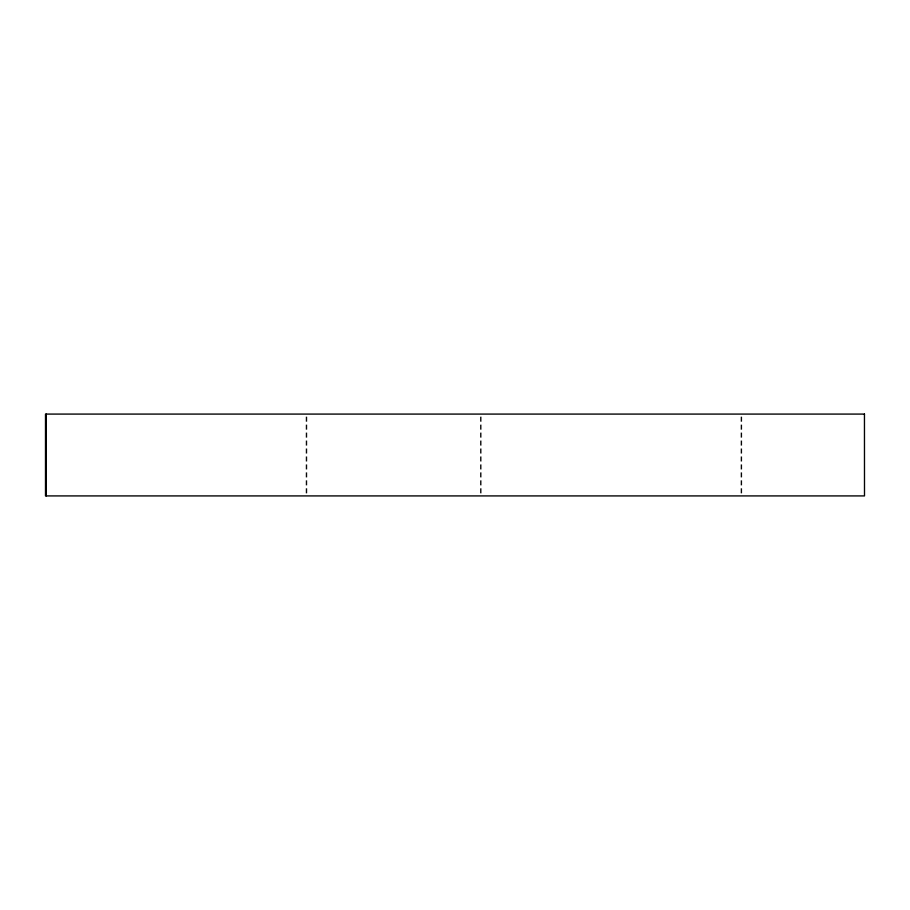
<?xml version="1.0" encoding="UTF-8"?>
<svg xmlns="http://www.w3.org/2000/svg" width="910" height="910" viewBox="0 0 910 910"><rect width="100%" height="100%" fill="white"/><g stroke="black" fill="none" stroke-linecap="round" stroke-linejoin="round"><path stroke-width="0.68" stroke-dasharray="4.55 3.41" d="M741.752 416.905L741.752 493.095M741.047 416.905L741.047 493.095M481.128 416.905L481.128 493.095M480.423 416.905L480.423 493.095M306.841 416.905L306.841 493.095M306.124 416.905L306.124 493.095"/><path stroke-width="1.36" d="M46.205 414.084L46.205 495.916M864.5 414.084L45.5 414.084L45.5 495.916L864.5 495.916L864.455 414.084"/></g></svg>
